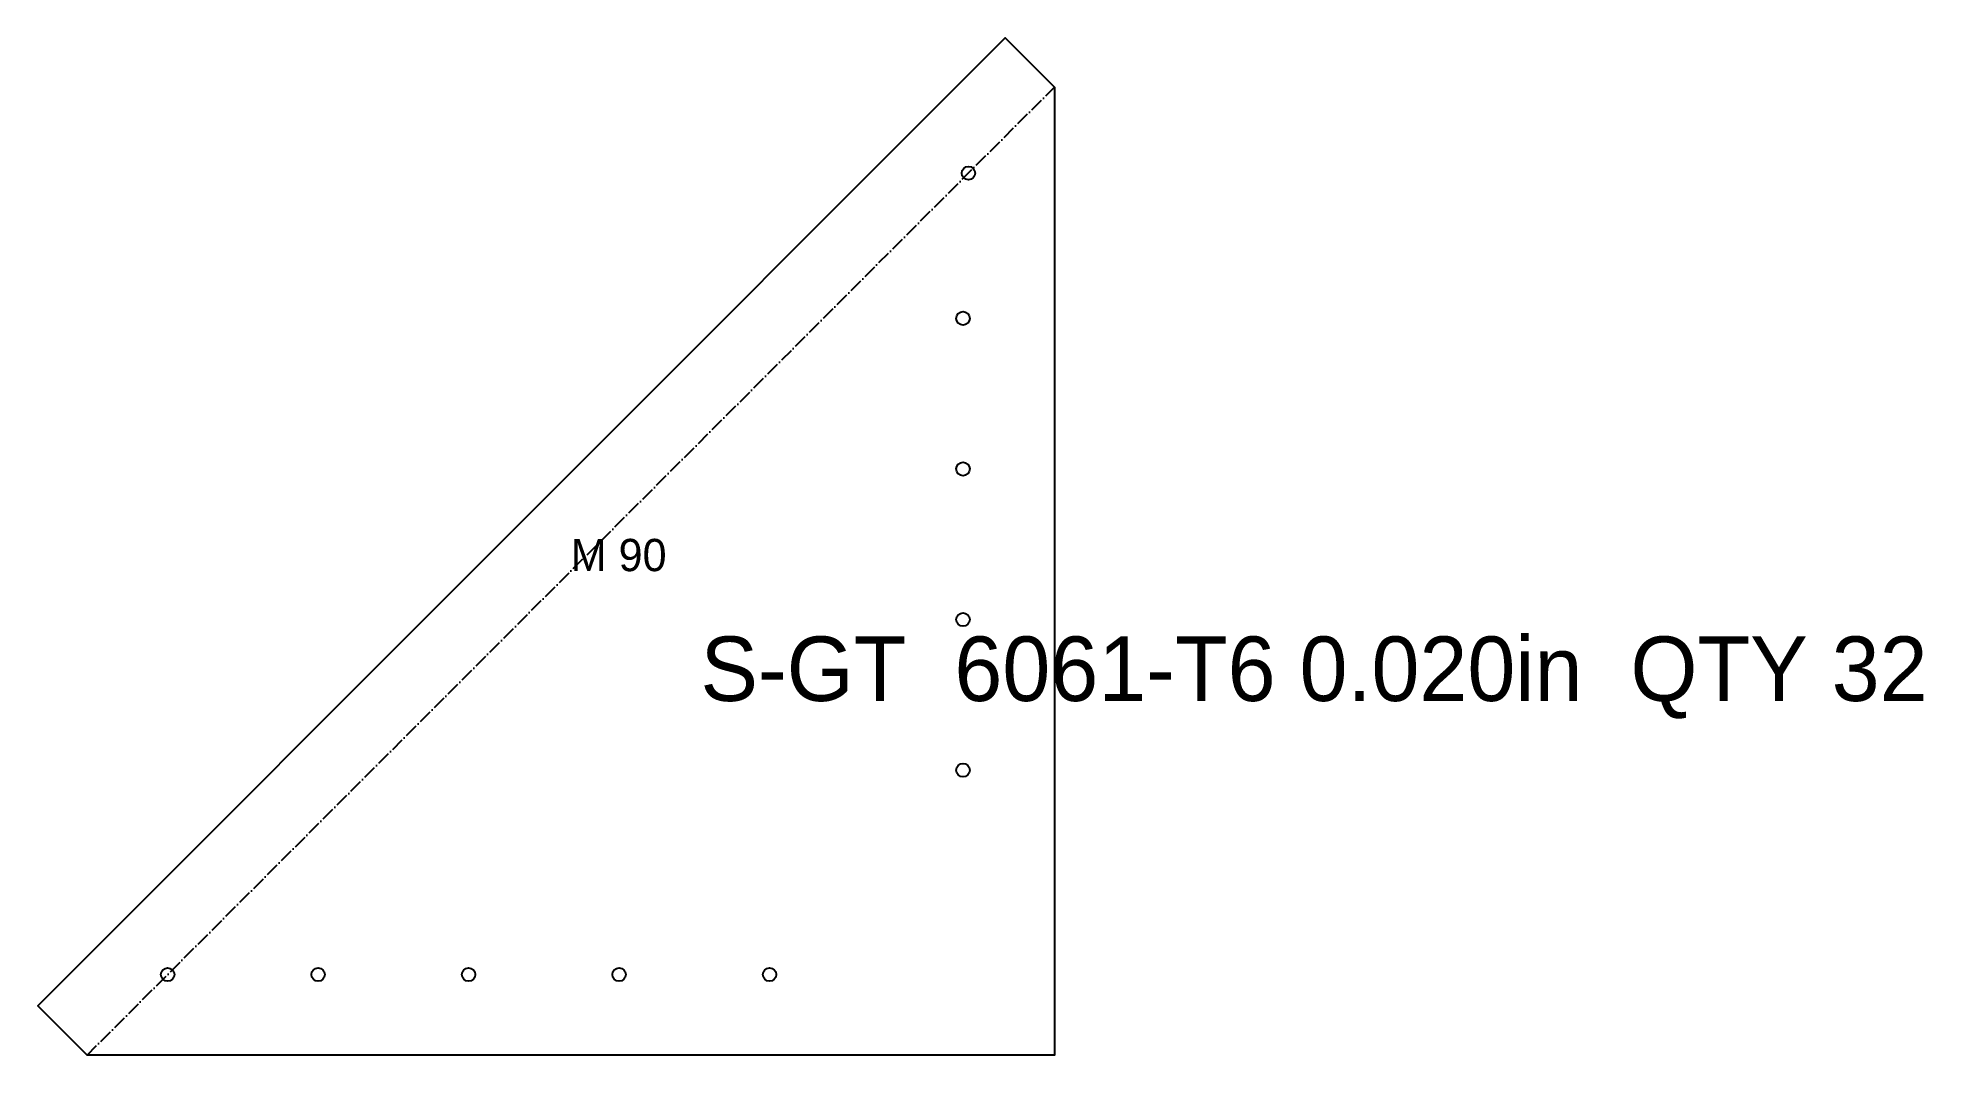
# Model space of a CAD drawing. Header units: millimetres. Extents: x -9 to 342, y 0 to 189.
import ezdxf

# ---------------------------------------------------------------- set-up
doc = ezdxf.new("R2010")
doc.units = ezdxf.units.MM
doc.linetypes.add('DASHDOT', pattern=[3.556, 2.54, -0.508, 0, -0.508])
for name, color, linetype in [('CUT', 7, 'CONTINUOUS'), ('ETCH', 8, 'CONTINUOUS'), ('HOLE', 6, 'CONTINUOUS'), ('MOUNTAIN', 5, 'DASHDOT')]:
    doc.layers.add(name, color=color, linetype=linetype)

msp = doc.modelspace()

# ---------------------------------------------------------------- linework, layer by layer
at = {"layer": 'CUT'}
msp.add_lwpolyline([(0, 0), (0, 0), (-9.17, 9.17), (170.83, 189.17), (180, 180), (180, 0), (0, 0), (0, 0), (0, 0)], close=True, dxfattribs=at)
at = {"layer": 'HOLE'}
for centre in [(164, 164), (163, 137), (163, 109), (163, 81), (163, 53), (15, 15), (43, 15), (71, 15), (99, 15), (127, 15)]:
    msp.add_circle(centre, 1.25, dxfattribs=at)
at = {"layer": 'MOUNTAIN'}
msp.add_line((0, 0), (180, 180), dxfattribs=at)

# ---------------------------------------------------------------- texts
at = {"layer": 'ETCH'}
for s, height, p in [('M 90', 6, (90, 90)), ('S-GT  6061-T6 0.020in  QTY 32', 12, (114.14, 65.86))]:
    msp.add_text(s, height=height, dxfattribs=at).set_placement(p)

doc.saveas('drawing.dxf')
